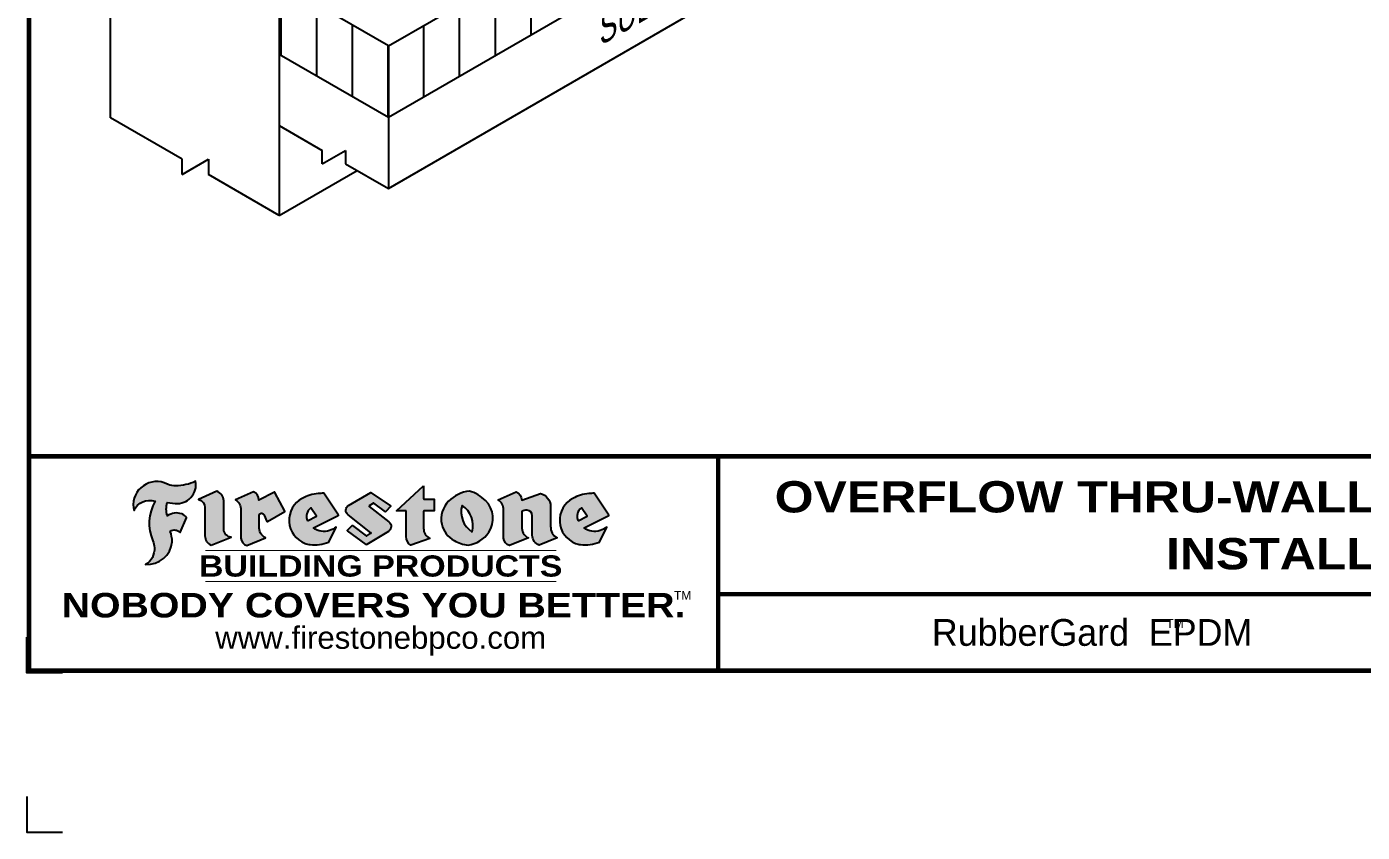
# Model space of a CAD drawing. Header units: inches. Extents: x 255.4 to 275.5, y 38.5 to 55.2.
# Drawn here: x 255.45 to 264.8, y 38.45 to 44.09 of the extents above; entities that cross this region are included whole.
import ezdxf
from ezdxf.enums import TextEntityAlignment as Align

# ---------------------------------------------------------------- set-up
doc = ezdxf.new("R2010")
doc.units = ezdxf.units.IN
doc.header["$MEASUREMENT"] = 0
doc.layers.get('0').update_dxf_attribs({"linetype": 'CONTINUOUS'})
doc.layers.get('DEFPOINTS').update_dxf_attribs({"linetype": 'CONTINUOUS'})
for name, color, linetype in [('FSBP-ANNO-NOTE', 7, 'CONTINUOUS'), ('FSBP-INSULATION', 7, 'CONTINUOUS'), ('FSBP-SUBSTRATE-GENERIC', 9, 'CONTINUOUS'), ('FSBP-TTLB', 7, 'CONTINUOUS'), ('FSBP-TTLB-BORDER', 7, 'CONTINUOUS'), ('FSBP-TTLB-TEXT', 7, 'CONTINUOUS'), ('FSBP-WALL-CURB', 9, 'CONTINUOUS')]:
    doc.layers.add(name, color=color, linetype=linetype)
doc.styles.add('FSBP_ARIAL', font='arial.ttf')
doc.styles.add('FSBP_ARIAL_BOLD', font='')
doc.styles.add('FSBP_ARIAL_NAR', font='ARIALN.TTF')
doc.styles.add('FSBP_BANKGOTHIC', font='bgothm.ttf')
doc.styles.get('FSBP_ARIAL_BOLD').set_extended_font_data('Arial Black')

# ---------------------------------------------------------------- blocks, each defined once
blk = doc.blocks.new('TTLB-EPDM_2')
at = {"layer": 'FSBP-TTLB-TEXT'}
h = blk.add_hatch(color=1, dxfattribs=at)
edge = h.paths.add_edge_path()
edge.add_arc((1.037309769669573, -0.1982514792917306), 0.1319107607348553, 264.0410451462098, 370.3106169565175)
edge.add_arc((1.027551646585694, 0.1214293576525799), 0.3273056962876235, 270.05058356628535, 295.23459397187514, ccw=False)
edge.add_arc((1.022801957313345, -0.06680179986895154), 0.1391656561713503, 249.3281275763668, 272.0749124149863, ccw=False)
edge.add_line((0.9736743133014443, -0.1970076156048179), (0.9474927838574558, -0.1852745150568325))
edge.add_arc((0.8939498971398288, -0.3394262635682071), 0.1631857907024099, 70.84590087378872, 194.3325259843273)
edge.add_arc((0.8444260109029493, -0.4259936440910768), 0.1179914261095279, 70.96950098067128, 156.9641407594482, ccw=False)
edge.add_arc((1.153141409296894, -0.4684497516079468), 0.3110405457095052, 150.3231137483159, 203.2084295854517)
edge.add_arc((0.7562495500622943, -0.6412608153899899), 0.1218587156617311, 0.8849157075190988, 24.34668939894999, ccw=False)
edge.add_arc((0.7493781665697374, -0.6475258110744375), 0.1289731377238325, -58.36655102076742, 3.6216782311386737, ccw=False)
edge.add_arc((0.8256699029544474, -0.5792158350996106), 0.1783301886510354, 267.2205474105585, 354.1381621173521)
edge.add_arc((0.7903121048625305, -0.6011409294291745), 0.212787892960859, 0.9996158580669322, 21.00503380861244)
edge.add_arc((1.01880712263941, -0.5666691048185161), 0.05136395668415847, 40.82117713173261, 125.52727787225791, ccw=False)
edge.add_line((1.057676976260041, -0.5330924682126437), (1.102776947655911, -0.4308018311949837))
edge.add_arc((1.040858222524664, -0.4699705673995949), 0.07326744446031509, 32.31675181867256, 66.31481236598174)
edge.add_arc((1.032262518825329, -0.5063316993097662), 0.1102246948011782, 69.8179132332389, 125.254734720681)
edge.add_arc((1.127708877207287, -0.368959353531244), 0.1659710644737306, 164.1569669952081, 196.5811013160487, ccw=False)
edge.add_line((0.9680425188342383, -0.3236487780942383), (1.023615334387159, -0.3294494641845773))
h = blk.add_hatch(color=1, dxfattribs=at)
edge = h.paths.add_edge_path()
edge.add_line((1.275239419159561, -0.6223407783464694), (1.415345367376062, -0.5660418822574371))
edge.add_arc((1.421019305783958, -0.5090099247487757), 0.05731350411836949, 181.9717871001989, 264.31851000495806, ccw=False)
edge.add_line((1.363739737527226, -0.5109819325197265), (1.363412352251203, -0.3102363679013962))
edge.add_arc((1.294263659668751, -0.3103491388303989), 0.06914878453844908, 0.0934405599591014, 72.42834396969012)
edge.add_line((1.315139561173908, -0.2444268274366692), (1.186839444240604, -0.3024209471341379))
edge.add_arc((1.175246268095289, -0.3585110609420917), 0.05727567197445628, -0.017399788185912257, 78.322067691347, ccw=False)
edge.add_line((1.232521937428658, -0.3585284546236807), (1.232574268422297, -0.555126496687123))
edge.add_arc((1.305699496415486, -0.5558575689677219), 0.07312888236350451, 179.4272023230205, 245.3845503102953)
h = blk.add_hatch(color=1, dxfattribs=at)
edge = h.paths.add_edge_path()
edge.add_line((1.792026821926584, -0.3839679064720229), (1.722158956877934, -0.2518542302253621))
edge.add_arc((1.720119655279638, -0.2529327078887852), 0.002306916790721817, 27.87197133405656, 117.3766794470751)
edge.add_line((1.719058846382097, -0.250884159729182), (1.610638460368705, -0.3070279753467702))
edge.add_arc((1.547088841662962, -0.3061026658494403), 0.06355635479880145, 359.165808011073, 425.8793658831422)
edge.add_line((1.573061729235633, -0.2480956029480268), (1.446879247402876, -0.3051325108639702))
edge.add_arc((1.407812067100189, -0.370357133046621), 0.07602957263902092, -3.441403975725109, 59.07992244284969, ccw=False)
edge.add_line((1.483704536400296, -0.3749210150788969), (1.483704536400296, -0.5723838140635706))
edge.add_arc((1.54053746518044, -0.568254406115083), 0.05698275005415228, 184.1557352478595, 255.3066498366543)
edge.add_line((1.526084036778343, -0.6233736605654059), (1.657291340682093, -0.570650514527486))
edge.add_arc((1.688298576827198, -0.5021390388423987), 0.0752015358480571, 207.5160880841914, 245.649226723163, ccw=False)
edge.add_arc((1.721050197024907, -0.4914488168456328), 0.1093332836229113, 179.4823365255141, 204.5537900001094, ccw=False)
edge.add_line((1.611721375809452, -0.4904610114968335), (1.611721375809452, -0.4126404716788983))
edge.add_arc((1.628589765097195, -0.414159299036043), 0.01693662875851176, 28.356188110622725, 174.8549701683585, ccw=False)
edge.add_arc((1.627340435522395, -0.4197189881350504), 0.02111886817708033, 22.216893572439517, 40.10213956426492, ccw=False)
edge.add_line((1.646891420738257, -0.4117336534413738), (1.666638796144639, -0.4549750258192233))
edge.add_arc((1.668737246926742, -0.4540167099035481), 0.002306916790685496, 204.545128184284, 299.6323508190091)
edge.add_line((1.669877862091766, -0.4560219186518992), (1.791128135493295, -0.3870515928837648))
edge.add_line((1.791128135493295, -0.3870515928837648), (1.792026821926584, -0.3839679064720229))
h = blk.add_hatch(color=1, dxfattribs=at)
h.paths.add_polyline_path([(2.063388732080512, -0.2583237030618903, 0.02524281661523788), (2.025024361750752, -0.2610532129309178, 0.1213611957758757), (1.901773912052249, -0.3008158885520373, 0.6151668103976068), (1.93274136141747, -0.6099060679591872, 0.05306812109568645), (1.967936229862175, -0.617865745600497, 0.1150932231766138), (2.099126721549737, -0.5994933789882708), (2.151195569562105, -0.4944891916583316, -0.08755405562188731), (2.104230609512001, -0.5187113292177372, -0.265591761123442), (1.992692314386659, -0.5010701623316862), (2.165347897647223, -0.4141184325909109, 0.4518949533370738), (2.166222728871162, -0.4107679608846269)])
h.paths.add_polyline_path([(2.014217313945437, -0.4188965037300676), (1.951113654018855, -0.4515330109460507, -0.3720533890450154), (1.973177450672722, -0.3607130665457561)], flags=16)
h = blk.add_hatch(color=1, dxfattribs=at)
edge = h.paths.add_edge_path()
edge.add_arc((2.260407392426802, -0.3775796671688782), 0.04152450223225729, 123.20805433950699, 232.2027298779723, ccw=False)
edge.add_line((2.237665217914071, -0.3428366421988329), (2.393535971665983, -0.2540943745380986))
edge.add_arc((2.394677353533142, -0.2560991469722482), 0.002306916790741334, 55.64644466176611, 119.65426054492559, ccw=False)
edge.add_line((2.395979141996861, -0.2541946229174954), (2.531809646140459, -0.3470380726374032))
edge.add_arc((2.530468902927946, -0.3489153772789875), 0.002306916790700397, -42.731101238422525, 54.4661353739603, ccw=False)
edge.add_line((2.532163440279987, -0.3504807552658491), (2.498457913851155, -0.3869673252714421))
edge.add_arc((2.496763376499139, -0.3854019472845934), 0.002306916790672934, 233.7527076894875, 317.26889876138785, ccw=False)
edge.add_line((2.495399362263356, -0.38726241234572), (2.413849913492982, -0.3274738082119626))
edge.add_arc((2.412485899257181, -0.3293342732731342), 0.002306916790720064, 53.75270768979358, 124.4135619297835)
edge.add_line((2.41118211687575, -0.3274311136421062), (2.382933981293377, -0.346782838468144))
edge.add_arc((2.38423776367478, -0.3486859980991606), 0.002306916790694898, 124.4135619293799, 231.8459020253626)
edge.add_line((2.382812599816248, -0.3505000469010184), (2.519899969301207, -0.4581994452042721))
edge.add_arc((2.494247019847682, -0.4908523236374461), 0.04152450223225742, -55.21225898295222, 51.84590202520428, ccw=False)
edge.add_line((2.517938320565804, -0.5249552055672808), (2.364434947484597, -0.6179520922513717))
edge.add_arc((2.36323960192349, -0.6159790200102006), 0.002306916790726996, 233.2955624372927, 301.20872157023314, ccw=False)
edge.add_line((2.361860787187538, -0.6178285429225383), (2.231266621301074, -0.5204709167214361))
edge.add_arc((2.232647938930649, -0.5186232623475259), 0.002306916790697672, 135.5134179846393, 233.21798691998708, ccw=False)
edge.add_line((2.231002150870836, -0.5170067083764565), (2.262839375599356, -0.4845937328397696))
edge.add_arc((2.264485163659225, -0.4862102868108537), 0.002306916790748497, 53.0352839999411, 135.513417985369, ccw=False)
edge.add_line((2.265872365996302, -0.4843670465239001), (2.361834678328762, -0.5565872257804898))
edge.add_arc((2.363221880665761, -0.5547439854936304), 0.002306916790627066, 233.0352840000685, 302.2362632414394)
edge.add_line((2.36445241715569, -0.5566953042850713), (2.39428499383348, -0.5378823484768844))
edge.add_arc((2.393054457343549, -0.5359310296853765), 0.002306916790685166, 302.2362632406177, 412.2027298768422)
edge.add_line((2.394468296066179, -0.5341081404551886), (2.234958295420142, -0.4103916733127022))
h = blk.add_hatch(color=1, dxfattribs=at)
edge = h.paths.add_edge_path()
edge.add_line((2.763460561272041, -0.2072496393923444), (2.763460561272041, -0.2969520779963801))
edge.add_arc((2.765767478062699, -0.2969520779963943), 0.00230691679065842, 179.9999999996471, 269.9999999996471)
edge.add_line((2.765767478062685, -0.2992589947870528), (2.835417693520355, -0.2992589947870528))
edge.add_arc((2.835417693520355, -0.3015659115777538), 0.002306916790701052, 0, 90, ccw=False)
edge.add_line((2.837724610311056, -0.3015659115777538), (2.837724610311056, -0.3790761307453892))
edge.add_arc((2.83541769352037, -0.3790761307453749), 0.002306916790686842, 269.99999999964706, 359.99999999964706, ccw=False)
edge.add_line((2.835417693520355, -0.3813830475360618), (2.765767478062685, -0.3813830475360618))
edge.add_arc((2.765767478062699, -0.3836899643267202), 0.00230691679065842, 90.00000000035294, 180.0000000003529)
edge.add_line((2.763460561272041, -0.3836899643267344), (2.763460561272041, -0.5033995910642801))
edge.add_arc((2.836735953378943, -0.5071368822038516), 0.07337063740681413, 177.0802527808789, 245.3249543133826)
edge.add_line((2.806105814540615, -0.5738080530967267), (2.674529557384915, -0.6226036013049594))
edge.add_arc((2.708610405062069, -0.564298408791804), 0.06753517344606039, 177.0345319916277, 239.6926428024901, ccw=False)
edge.add_line((2.641165668230087, -0.560804539009709), (2.641165668230087, -0.3836899643267344))
edge.add_arc((2.638858751439429, -0.3836899643267202), 0.00230691679065842, 359.9999999996471, 449.999999999647)
edge.add_line((2.638858751439443, -0.3813830475360618), (2.572857950769389, -0.3813830475360618))
edge.add_line((2.572857950769389, -0.3813830475360618), (2.763460561272041, -0.2072496393923444))
h = blk.add_hatch(color=1, dxfattribs=at)
edge = h.paths.add_edge_path(flags=16)
edge.add_arc((2.940363509127394, -0.4847985213681437), 0.1684614578629418, 344.5558804047865, 417.0140046669545)
edge.add_arc((3.194458079644619, -0.3883534532477785), 0.1684614578629414, 164.5558804047864, 237.0140046669546)
edge = h.paths.add_edge_path()
edge.add_arc((3.069375116502199, -0.4399344555144872), 0.1828726885096673, 136.0914512150047, 191.213418978326)
edge.add_arc((3.064939550433406, -0.4318234379590333), 0.1803148804748503, 194.0167254156723, 240.6663730831859)
edge.add_arc((3.098047041778981, -0.3845058757092554), 0.2378525180183701, 239.2975390661776, 264.2889872773176)
edge.add_arc((3.04884478212623, -0.4190232383793012), 0.203760689247156, 277.1986764832036, 326.503572961274)
edge.add_arc((3.077739326803546, -0.4341046616465112), 0.171374865791709, 325.3768876809902, 406.3828327799087)
edge.add_arc((3.011839488065919, -0.4896144380417797), 0.2571945645850002, 44.28462553519766, 73.82901434867304)
edge.add_arc((3.117152499586992, -0.4983433120546693), 0.2579560664039132, 97.50292863483666, 134.1039137579027)
h = blk.add_hatch(color=1, dxfattribs=at)
edge = h.paths.add_edge_path()
edge.add_line((3.322690228557462, -0.5721896537377091), (3.322690228557462, -0.3749210150788969))
edge.add_arc((3.246797759257384, -0.3703571330465745), 0.076029572638996, 356.5585960242387, 419.0799224428129)
edge.add_line((3.285864939560099, -0.3051325108639702), (3.412047421392799, -0.2480956029480268))
edge.add_arc((3.386074533820159, -0.3061026658494941), 0.06355635479883807, 0.3962622833877276, 65.87936588318718, ccw=False)
edge.add_line((3.449629368605429, -0.3056631084210863), (3.580526418688805, -0.2593848434574539))
edge.add_arc((3.555744121700958, -0.3530904070730321), 0.09692726601172152, 2.366977007666776, 75.18615851992018, ccw=False)
edge.add_line((3.652588689330287, -0.3490873311063041), (3.652588689330287, -0.4883770011386872))
edge.add_arc((3.761877549389556, -0.4914934052703811), 0.1093332836229047, 178.3666365323574, 204.5537900000422)
edge.add_arc((3.729125929191727, -0.5021836272670953), 0.07520153584796169, 207.5160880841711, 245.2240541443093)
edge.add_line((3.697611150971852, -0.5704631245385627), (3.572585913552643, -0.6207021253773775))
edge.add_arc((3.59534718600759, -0.5526356419907701), 0.07177131519198746, 180.3328587115751, 251.51018566665869, ccw=False)
edge.add_line((3.523577081955409, -0.5530525936986663), (3.523577081955409, -0.4153032515383615))
edge.add_arc((3.486319529276879, -0.4148773504126441), 0.0372599868942854, 359.3450650296066, 449.0500281941028)
edge.add_arc((3.482769874121713, -0.4419622099033496), 0.06447454900600783, 86.29402372314017, 119.8211331593848)
edge.add_line((3.450707067966732, -0.3860252459975726), (3.450707067966732, -0.4904610114968335))
edge.add_arc((3.560035889182251, -0.491448816845647), 0.1093332836229751, 179.4823365255069, 204.5537900001023)
edge.add_arc((3.527284268984408, -0.5021390388424952), 0.07520153584796385, 207.5160880841699, 245.6492267231416)
edge.add_line((3.496277032839316, -0.570650514527486), (3.365069728935509, -0.6233736605654059))
edge.add_arc((3.37950248606194, -0.5682868177318081), 0.05694615642555727, 183.9298782390169, 255.318496325343, ccw=False)
h = blk.add_hatch(color=1, dxfattribs=at)
h.paths.add_polyline_path([(3.957695472291277, -0.2583237030618903, 0.02524281661523822), (3.919331101961575, -0.2610532129309178, 0.1085638477195505), (3.807890832595604, -0.2939221658134414, 0.6425897848490651), (3.827048101628293, -0.6099060679591872, 0.05306812109569052), (3.862242970072884, -0.617865745600497, 0.1150932231766133), (3.993433461760503, -0.5994933789882708), (4.045502309772871, -0.4944891916583316, -0.08755405562189084), (3.998537349722767, -0.5187113292177372, -0.2655917611234366), (3.886999054597368, -0.5010701623316862), (4.059654637857989, -0.4141184325909109, 0.4518949533370731), (4.060529469081928, -0.4107679608846269)])
h.paths.add_polyline_path([(3.90852405415626, -0.4188965037300676), (3.845420394229677, -0.4515330109460507, -0.3720533890450147), (3.867484190883488, -0.3607130665457561)], flags=16)
at = {"layer": 'DEFPOINTS', "color": 1}
blk.add_lwpolyline([(0.234375, -1.515625), (-0.015625, -1.515625), (-0.015625, -1.265625)], dxfattribs=at)
at = {"layer": 'DEFPOINTS', "linetype": 'Continuous', "ltscale": 1.75}
blk.add_lwpolyline([(-0.015625, -2.380833333333342), (-0.015625, -2.630833333333342), (0.234375, -2.630833333333342)], dxfattribs=at)
at = {"layer": 'FSBP-TTLB', "const_width": 0.03125}
for points in [[(0, 0), (0, -1.5), (20, -1.5), (20, 0), (0, 0)], [(4.825208527206769, 0), (4.825208527206769, -0.9643749050531198)], [(4.825208527206769, -0.9643749050531198), (15.84028770518938, -0.9643749050531198)], [(4.825208527206769, -0.9643749050531198), (4.825208527206769, -1.5)]]:
    blk.add_lwpolyline(points, dxfattribs=at)
at = {"layer": 'FSBP-TTLB-BORDER', "const_width": 0.03125}
blk.add_lwpolyline([(20, 0), (20, 13), (0, 13), (0, 0)], dxfattribs=at)
at = {"layer": 'FSBP-TTLB-TEXT', "color": 1}
blk.add_line((0.7358432058323388, -0.379822754145593), (0.7358432058323388, -0.379822754145593), dxfattribs=at)
for points in [[(1.023615323725323, -0.3294494630716969, 0.5000510906601082), (1.167090420776901, -0.1746414942047778, -0.1103304102359608), (1.027840608309816, -0.2058762110801382, -0.09957876667165425), (0.9736743133014443, -0.1970076156048179), (0.9474927838574558, -0.1852745150568325, 0.5978159689075124), (0.7358432058323388, -0.379822754145593, -0.3938834584182213), (0.8828996422548698, -0.3144510229727047, 0.2349406564350952), (0.86727108227484, -0.5910237178633082, -0.1027304183841549), (0.8780937320133262, -0.6393788197974146, -0.2772692352614086), (0.8170223912655956, -0.7573362346216896, 0.3985429150902959), (1.003067614090241, -0.5974286950643517, 0.0875124847930418), (0.9889600163401155, -0.5248671157293501, -0.3874031597924062), (1.057676976260041, -0.5330924682126437), (1.102776947655911, -0.4308018311949837, 0.1494423498871741), (1.07029056398062, -0.4028746979725923, 0.2467195073738216), (0.9686394281704906, -0.4163228904100862, -0.1424285161541127), (0.9680425188342383, -0.3236487780942383), (1.023615334387159, -0.3294494641845773)], [(2.166222728871162, -0.4107679608846269), (2.063388732080512, -0.2583237030618903, 0.02524281661523788), (2.025024361750752, -0.2610532129309178, 0.1085638477195265), (1.913584092384895, -0.2939221658134414, 0.6425897848491228), (1.93274136141747, -0.6099060679591872, 0.05306812109568648), (1.967936229862175, -0.617865745600497, 0.1150932231766137), (2.099126721549737, -0.5994933789882708), (2.151195569562105, -0.4944891916583316, -0.0875540556218873), (2.104230609512001, -0.5187113292177372, -0.2655917611234418), (1.992692314386659, -0.5010701623316862), (2.165347897647223, -0.4141184325909109)], [(2.763460561272041, -0.2072496393923444), (2.763460561272041, -0.2969520779963801, 0.4142135623730958), (2.765767478062685, -0.2992589947870528), (2.835417693520355, -0.2992589947870528, -0.414213562373095), (2.837724610311056, -0.3015659115777538), (2.837724610311056, -0.3790761307453892, -0.4142135623730938), (2.835417693520355, -0.3813830475360618), (2.765767478062685, -0.3813830475360618, 0.4142135623730958), (2.763460561272041, -0.3836899643267344), (2.763460561272041, -0.5033995910642801, 0.3068985753588853), (2.806105814540615, -0.5738080530967267), (2.674529557384915, -0.6226036013049594, -0.2804194150632976), (2.641165668230087, -0.560804539009709), (2.641165668230087, -0.3836899643267344, 0.414213562373095), (2.638858751439443, -0.3813830475360618), (2.572857950769389, -0.3813830475360618), (2.763460561272041, -0.2072496393923444)], [(4.060529469081928, -0.4107679608846269), (3.957695472291277, -0.2583237030618903, 0.02524281661523788), (3.919331101961575, -0.2610532129309178, 0.1085638477195265), (3.807890832595604, -0.2939221658134414, 0.6425897848491228), (3.827048101628293, -0.6099060679591872, 0.05306812109568648), (3.862242970072884, -0.617865745600497, 0.1150932231766137), (3.993433461760503, -0.5994933789882708), (4.045502309772871, -0.4944891916583316, -0.0875540556218873), (3.998537349722767, -0.5187113292177372, -0.2655917611234418), (3.886999054597368, -0.5010701623316862), (4.059654637857989, -0.4141184325909109)], [(4.059654637857989, -0.4141184325909109, 0.4518949533370731), (4.060529469081928, -0.4107679608846269, 0.4518949533370731)]]:
    blk.add_lwpolyline(points, format="xyb", dxfattribs=at)
for points in [[(1.275239419159561, -0.6223407783464694), (1.415345367376062, -0.5660418822574371, -0.3756100036733062), (1.363739737527226, -0.5109819325197265), (1.363412352251203, -0.3102363679013962, 0.3265360292958048), (1.315139561173908, -0.2444268274366692), (1.186839444240604, -0.3024209471341379, -0.3557863980845349), (1.232521937428658, -0.3585284546236807), (1.232574268422297, -0.555126496687123, 0.2960110723418457)], [(1.792026821926584, -0.3839679064720229), (1.722158956877934, -0.2518542302253621, 0.4116839150163434), (1.719058846382097, -0.250884159729182), (1.610638460368705, -0.3070279753467702, 0.2996033003794034), (1.573061729235633, -0.2480956029480268), (1.446879247402876, -0.3051325108639702, -0.2797757560995365), (1.483704536400296, -0.3749210150788969), (1.483704536400296, -0.5723838140635706, 0.320828638474519), (1.526084036778343, -0.6233736605654059), (1.657291340682093, -0.570650514527486, -0.1679398621276611), (1.621603752698661, -0.5368819723450571, -0.1098333365370753), (1.611721375809452, -0.4904610114968335), (1.611721375809452, -0.4126404716788983, -0.743334502655012), (1.64349420176768, -0.4061152228778298, -0.07819791644735608), (1.646891420738257, -0.4117336534413738), (1.666638796144639, -0.4549750258192233, 0.4404648714563479), (1.669877862091766, -0.4560219186518992), (1.791128135493295, -0.3870515928837648)], [(2.234958295420142, -0.4103916733127022, -0.5150044486718882), (2.237665217914071, -0.3428366421988329), (2.393535971665983, -0.2540943745380986, -0.2867822934100265), (2.395979141996861, -0.2541946229174954), (2.531809646140459, -0.3470380726374032, -0.4515027974650387), (2.532163440279987, -0.3504807552658491), (2.498457913851155, -0.3869673252714421, -0.3814439164929681), (2.495399362263356, -0.38726241234572), (2.413849913492982, -0.3274738082119626, 0.3184718635035665), (2.41118211687575, -0.3274311136421062), (2.382933981293377, -0.346782838468144, 0.5064094529656681), (2.382812599816248, -0.3505000469010184), (2.519899969301207, -0.4581994452042721, -0.5043597839115849), (2.517938320565804, -0.5249552055672808), (2.364434947484597, -0.6179520922513717, -0.3053163970316367), (2.361860787187538, -0.6178285429225383), (2.231266621301074, -0.5204709167214361, -0.4541703869768119), (2.231002150870836, -0.5170067083764565), (2.262839375599356, -0.4845937328397696, -0.3762644290664977), (2.265872365996302, -0.4843670465239001), (2.361834678328762, -0.5565872257804898, 0.3114700032088108), (2.36445241715569, -0.5566953042850713), (2.39428499383348, -0.5378823484768844, 0.520381097387146), (2.394468296066179, -0.5341081404551886)], [(2.937624918725987, -0.3131105398334029, 0.2452625673097023), (2.889993533867141, -0.4754966266250307, 0.2064059665179019), (2.976604338974084, -0.5890186876871866, 0.1094800500670344), (3.074378098474654, -0.6211778035979165, 0.2185147641853038), (3.218764944843201, -0.5314757029352819, 0.3689489483072479), (3.195959963110113, -0.3100352223135445, 0.1296305888694145), (3.0834694040758, -0.242595816912754, 0.1610736375384317)], [(3.322690228557462, -0.5721896537377091), (3.322690228557462, -0.3749210150788969, 0.2797757560995341), (3.285864939560099, -0.3051325108639702), (3.412047421392799, -0.2480956029480268, -0.2937618496109166), (3.449629368605429, -0.3056631084210863), (3.580526418688805, -0.2593848434574539, -0.3288760160581939), (3.652588689330287, -0.3490873311063041), (3.652588689330287, -0.4883770011386872, 0.114762897203527), (3.662431105063263, -0.536926560769686, 0.166032965990522), (3.697611150971852, -0.5704631245385627), (3.572585913552643, -0.6207021253773775, -0.3209557512194564), (3.523577081955409, -0.5530525936986663), (3.523577081955409, -0.4153032515383615, 0.4127061514896111), (3.48693727661589, -0.3776224848030694, 0.1473421876160361), (3.450707067966732, -0.3860252459975726), (3.450707067966732, -0.4904610114968335, 0.1098333365370753), (3.460589444855941, -0.5368819723450855, 0.1679398621276611), (3.496277032839316, -0.570650514527486), (3.365069728935509, -0.6233736605654059, -0.3219729545308964), (3.322690228557462, -0.5721896537377091, 29.1476284739)], [(1.951113654018855, -0.4515330109460507), (2.014217313945437, -0.4188965037300676), (1.973177450672722, -0.3607130665457561, 0.3720533890450154)], [(3.10274193015772, -0.5296595419651595, 0.3271311138286319), (3.032079658614293, -0.3434924326507627, 0.3271311138286322)], [(3.845420394229677, -0.4515330109460507), (3.90852405415626, -0.4188965037300676), (3.867484190883488, -0.3607130665457561, 0.3720533890450154)]]:
    blk.add_lwpolyline(points, format="xyb", close=True, dxfattribs=at)
at = {"layer": 'FSBP-TTLB-TEXT', "const_width": 0.0078125}
for points in [[(1.233926579809207, -0.6584455781731435), (3.691229482685259, -0.6584455781731577)], [(1.233926579809207, -0.8761560960495984), (3.691229482685259, -0.8761560960495842)]]:
    blk.add_lwpolyline(points, dxfattribs=at)
at = {"layer": 'FSBP-TTLB-TEXT', "color": 1}
for centre, start, end in [((1.789987520328282, -0.3850463841354355), 299.6323508193319, 27.87197133380463), ((2.164310260790558, -0.412058050385383), 296.7304547840455, 34.00233684987403)]:
    blk.add_arc(centre, 0.00230691679068068, start, end, dxfattribs=at)
at = {"layer": 'FSBP-TTLB-TEXT', "lineweight": 18, "style": 'FSBP_ARIAL_BOLD'}
blk.add_text('BUILDING PRODUCTS', height=0.1484375, dxfattribs=at).set_placement((2.462578031247233, -0.7673008371113639), align=Align.MIDDLE_CENTER)
at = {"layer": 'FSBP-TTLB-TEXT', "color": 1}
for s, height, style, p in [('NOBODY COVERS YOU BETTER.', 0.171875, 'FSBP_ARIAL_BOLD', (2.412604263603384, -1.041650450587369)), ('TM', 0.0625, 'FSBP_BANKGOTHIC', (4.576671173373001, -0.9725745042934193))]:
    blk.add_text(s, height=height, dxfattribs=dict(at, style=style)).set_placement(p, align=Align.MIDDLE_CENTER)
at = {"layer": 'FSBP-TTLB-TEXT'}
for s, height, style, p in [('www.firestonebpco.com', 0.15625, 'FSBP_ARIAL', (2.462578031247233, -1.268657306740124)), ('RubberGard  EPDM', 0.1875, 'FSBP_BANKGOTHIC', (7.443365678241776, -1.23218745252656)), ('TM', 0.0625, 'FSBP_BANKGOTHIC', (8.023397742165457, -1.169706269210366))]:
    blk.add_text(s, height=height, dxfattribs=dict(at, style=style)).set_placement(p, align=Align.MIDDLE_CENTER)
for tag, height, style, p in [('MAXIMUM_WARRANTY', 0.1875, 'FSBP_ARIAL_BOLD', (18.03987100774941, 0.2240244307510579)), ('ACCPT_SYSTEMS', 0.21875, 'FSBP_ARIAL', (12.49438170418193, -1.23218745252656))]:
    blk.add_attdef(tag, text='', height=height, dxfattribs=dict(at, style=style)).set_placement(p, align=Align.MIDDLE_LEFT)
for tag, height, style, p in [('DETAIL_DESCP_LINE_1', 0.21875, 'FSBP_ARIAL_BOLD', (10.33118450231211, -0.2831249841755152)), ('DETAIL_DESCP_LINE_2', 0.21875, 'FSBP_ARIAL_BOLD', (10.33118450231211, -0.6812499208775904)), ('ISSUE_REV_DATE', 0.21875, 'FSBP_ARIAL', (16.84069633627263, -0.7282559425942452)), ('DETAIL_NUMBER', 0.4375, 'FSBP_ARIAL', (18.91941590748775, -0.8931630692489421))]:
    blk.add_attdef(tag, text='', height=height, dxfattribs=dict(at, style=style)).set_placement(p, align=Align.MIDDLE_CENTER)

msp = doc.modelspace()

# ---------------------------------------------------------------- hatches: boundary and pattern name
at = {"layer": 'FSBP-INSULATION'}
h = msp.add_hatch(dxfattribs=at)
h.set_pattern_fill('LINE', color=256, scale=2, angle=90, style=0)
h.set_pattern_definition([(90, (-254.7721348638862, -269.0931468121047), (-0.25, 1.530757942277972e-17), [])])
h.paths.add_polyline_path([(262.3214772189082, 45.96201035477435), (262.3214772189082, 46.46201035477448), (260.392618721522, 45.34838338207989), (260.3174929469769, 45.39175726823657), (260.3174929469769, 45.21826172360993), (260.2423671724318, 45.26163560976657), (257.9789279493907, 43.95483836504972), (257.9789279493908, 43.45483836504956), (260.2423671724318, 44.76163560976644), (260.3174929469769, 44.71826172360976), (260.3174929469769, 44.89175726823638), (260.392618721522, 44.84838338207974)])
h.paths.add_polyline_path([(257.9789279493908, 43.4548383650495), (257.9789279493908, 43.95483836504957), (257.2148174117812, 44.39599778962913), (257.2148174117812, 43.89599778962879)])
h.paths.add_polyline_path([(258.8434691349082, 44.06828987497926), (261.2848337767352, 45.41313812436287), (261.2848337767352, 45.749195560637), (258.8434691349082, 44.40434731125339)], flags=24)

# ---------------------------------------------------------------- linework, layer by layer
at = {"layer": 'FSBP-INSULATION', "linetype": 'Continuous'}
for p, q in [((257.9789279493906, 43.95483836504967), (260.2423671724317, 45.26163560976657)), ((257.9789279493906, 43.4548383650495), (260.2423671724317, 44.7616356097664)), ((257.9789279493907, 43.95483836504955), (257.2148174117812, 44.39599778962911)), ((257.2148174117812, 44.39599778962899), (257.2148174117812, 43.89599778962877)), ((257.2148174117812, 43.89599778962877), (257.9789279493907, 43.4548383650495))]:
    msp.add_line(p, q, dxfattribs=at)
at = {"layer": 'FSBP-INSULATION'}
msp.add_line((257.9789279493907, 43.95483836504967), (257.9789279493907, 43.4548383650495), dxfattribs=at)
at = {"layer": 'FSBP-SUBSTRATE-GENERIC', "linetype": 'Continuous'}
for p, q in [((257.9789279493908, 42.95483836504961), (260.2423671724317, 44.26163560976663)), ((257.2148174117812, 43.39599778962911), (257.515790677387, 43.22223079371274)), ((257.9789279493907, 43.4548383650495), (257.9789279493907, 42.95483836504961)), ((257.515790677387, 43.12860536096592), (257.6779546837852, 43.22223079371274)), ((257.515790677387, 43.12860536096592), (257.515790677387, 43.22223079371274)), ((257.6779546837852, 43.22223079371274), (257.6779546837852, 43.12860536096592)), ((257.6779546837852, 43.12860536096592), (257.9789279493909, 42.95483836504955))]:
    msp.add_line(p, q, dxfattribs=at)
at = {"layer": 'FSBP-WALL-CURB', "linetype": 'Continuous'}
for p, q in [((256.0332460684875, 43.44917941900643), (256.0332460684874, 47.37932685337908)), ((257.2148174117812, 43.89599778962877), (257.2148174117812, 42.76699888588904)), ((256.5347413991007, 43.15964095487952), (256.0332460684875, 43.44917941900643)), ((256.5347413991007, 43.05268162174251), (256.7200003984377, 43.15964095487958)), ((256.5347413991007, 43.05268162174251), (256.5347413991007, 43.15964095487946)), ((256.7200003984377, 43.15964095487941), (256.7200003984377, 43.05268162174251)), ((257.2148174117812, 42.76699888588904), (256.7200003984377, 43.05268162174251)), ((257.2148174117812, 42.76699888588904), (257.7595464413725, 43.08149833775904))]:
    msp.add_line(p, q, dxfattribs=at)

# ---------------------------------------------------------------- block references
ref = msp.add_blockref('TTLB-EPDM_2', (255.4627011304549, 41.08096216310238))
ref.add_attrib('DETAIL_DESCP_LINE_1', 'OVERFLOW THRU-WALL SCUPPER (NON-WELDED SLEEVE)', dxfattribs={"layer": 'FSBP-TTLB-TEXT', "height": 0.21875, "style": 'FSBP_ARIAL_BOLD'}).set_placement((265.793885632767, 40.79783717892687), align=Align.MIDDLE_CENTER)
ref.add_attrib('DETAIL_DESCP_LINE_2', 'INSTALLATION STEPS 1 & 2', dxfattribs={"layer": 'FSBP-TTLB-TEXT', "height": 0.21875, "style": 'FSBP_ARIAL_BOLD'}).set_placement((265.793885632767, 40.39971224222479), align=Align.MIDDLE_CENTER)

# ---------------------------------------------------------------- texts
at = {"layer": 'FSBP-ANNO-NOTE', "linetype": 'Continuous', "style": 'FSBP_ARIAL_NAR', "oblique": 30}
msp.add_text('SUBSTRATE', height=0.1875, rotation=30.00000000000089, dxfattribs=at).set_placement((259.9703694810604, 44.35452382688651), align=Align.MIDDLE_CENTER)

doc.saveas('drawing.dxf')
